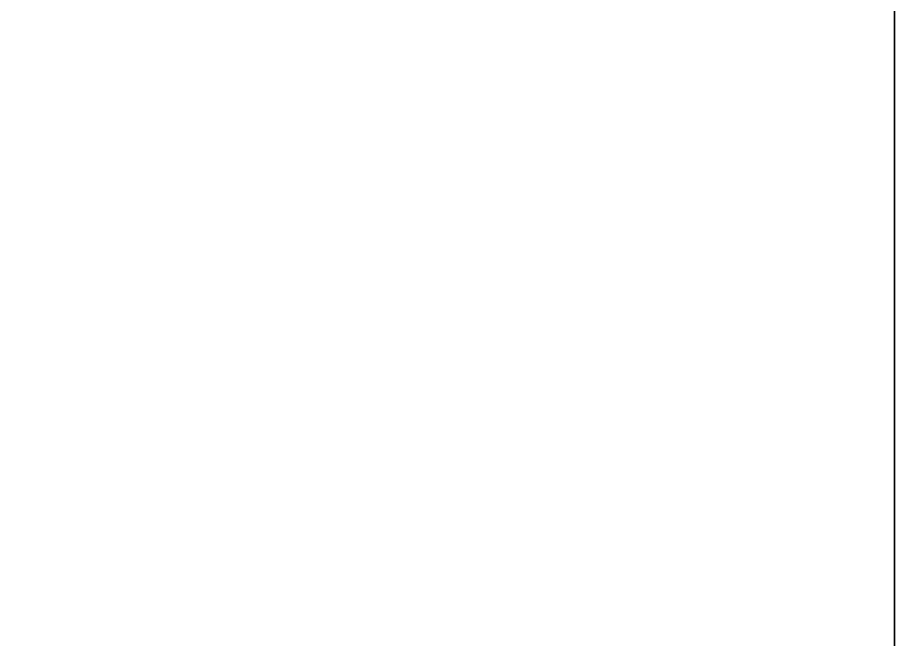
# Model space of a CAD drawing. Header units: metres. Extents: x 0 to 978, y 0 to 1152.
# Drawn here: x 292.9 to 414.7, y 86.4 to 172.8 of the extents above; entities that cross this region are included whole.
import ezdxf

# ---------------------------------------------------------------- set-up
doc = ezdxf.new("R2010")
doc.units = ezdxf.units.M

msp = doc.modelspace()

# ---------------------------------------------------------------- linework, layer by layer
for points in [[(291.84, 0), (307.2, 0), (322.56, 0), (337.92, 0), (353.28, 0), (368.64, 0), (384, 0), (399.36, 0), (414.72, 0), (414.72, 15.36), (414.72, 30.72), (414.72, 46.08), (414.72, 61.44), (414.72, 76.8), (414.72, 92.16), (414.72, 107.52), (414.72, 122.88), (414.72, 138.24), (414.72, 153.6), (414.72, 168.96), (414.72, 184.32)], [(291.84, 0), (307.2, 0), (322.56, 0), (337.92, 0), (353.28, 0), (368.64, 0), (384, 0), (399.36, 0), (414.72, 0), (414.72, 15.36), (414.72, 30.72), (414.72, 46.08), (414.72, 61.44), (414.72, 76.8), (414.72, 92.16), (414.72, 107.52), (414.72, 122.88), (414.72, 138.24), (414.72, 153.6), (414.72, 168.96), (414.72, 184.32)], [(291.84, 0), (307.2, 0), (322.56, 0), (337.92, 0), (353.28, 0), (368.64, 0), (384, 0), (399.36, 0), (414.72, 0), (414.72, 15.36), (414.72, 30.72), (414.72, 46.08), (414.72, 61.44), (414.72, 76.8), (414.72, 92.16), (414.72, 107.52), (414.72, 122.88), (414.72, 138.24), (414.72, 153.6), (414.72, 168.96), (414.72, 184.32)], [(291.84, 0), (307.2, 0), (322.56, 0), (337.92, 0), (353.28, 0), (368.64, 0), (384, 0), (399.36, 0), (414.72, 0), (414.72, 15.36), (414.72, 30.72), (414.72, 46.08), (414.72, 61.44), (414.72, 76.8), (414.72, 92.16), (414.72, 107.52), (414.72, 122.88), (414.72, 138.24), (414.72, 153.6), (414.72, 168.96), (414.72, 184.32)], [(291.84, 0), (307.2, 0), (322.56, 0), (337.92, 0), (353.28, 0), (368.64, 0), (384, 0), (399.36, 0), (414.72, 0), (414.72, 15.36), (414.72, 30.72), (414.72, 46.08), (414.72, 61.44), (414.72, 76.8), (414.72, 92.16), (414.72, 107.52), (414.72, 122.88), (414.72, 138.24), (414.72, 153.6), (414.72, 168.96), (414.72, 184.32)], [(291.84, 0), (307.2, 0), (322.56, 0), (337.92, 0), (353.28, 0), (368.64, 0), (384, 0), (399.36, 0), (414.72, 0), (414.72, 15.36), (414.72, 30.72), (414.72, 46.08), (414.72, 61.44), (414.72, 76.8), (414.72, 92.16), (414.72, 107.52), (414.72, 122.88), (414.72, 138.24), (414.72, 153.6), (414.72, 168.96), (414.72, 184.32)], [(414.72, 178.04), (414.72, 171.05), (414.72, 164.07), (414.72, 157.09), (414.72, 150.11), (414.72, 143.13), (414.72, 136.15), (414.72, 129.16), (414.72, 122.18), (414.72, 115.2), (414.72, 108.22), (414.72, 101.24), (414.72, 94.25), (414.72, 87.27), (414.72, 80.29)], [(414.72, 80.29), (414.72, 87.27), (414.72, 94.25), (414.72, 101.24), (414.72, 108.22), (414.72, 115.2), (414.72, 122.18), (414.72, 129.16), (414.72, 136.15), (414.72, 143.13), (414.72, 150.11), (414.72, 157.09), (414.72, 164.07), (414.72, 171.05), (414.72, 178.04)], [(414.72, 178.04), (414.72, 171.05), (414.72, 164.07), (414.72, 157.09), (414.72, 150.11), (414.72, 143.13), (414.72, 136.15), (414.72, 129.16), (414.72, 122.18), (414.72, 115.2), (414.72, 108.22), (414.72, 101.24), (414.72, 94.25), (414.72, 87.27), (414.72, 80.29)], [(414.72, 80.29), (414.72, 87.27), (414.72, 94.25), (414.72, 101.24), (414.72, 108.22), (414.72, 115.2), (414.72, 122.18), (414.72, 129.16), (414.72, 136.15), (414.72, 143.13), (414.72, 150.11), (414.72, 157.09), (414.72, 164.07), (414.72, 171.05), (414.72, 178.04)], [(414.72, 178.04), (414.72, 171.05), (414.72, 164.07), (414.72, 157.09), (414.72, 150.11), (414.72, 143.13), (414.72, 136.15), (414.72, 129.16), (414.72, 122.18), (414.72, 115.2), (414.72, 108.22), (414.72, 101.24), (414.72, 94.25), (414.72, 87.27), (414.72, 80.29)], [(414.72, 80.29), (414.72, 87.27), (414.72, 94.25), (414.72, 101.24), (414.72, 108.22), (414.72, 115.2), (414.72, 122.18), (414.72, 129.16), (414.72, 136.15), (414.72, 143.13), (414.72, 150.11), (414.72, 157.09), (414.72, 164.07), (414.72, 171.05), (414.72, 178.04)], [(414.72, 178.04), (414.72, 171.05), (414.72, 164.07), (414.72, 157.09), (414.72, 150.11), (414.72, 143.13), (414.72, 136.15), (414.72, 129.16), (414.72, 122.18), (414.72, 115.2), (414.72, 108.22), (414.72, 101.24), (414.72, 94.25), (414.72, 87.27), (414.72, 80.29)], [(414.72, 80.29), (414.72, 87.27), (414.72, 94.25), (414.72, 101.24), (414.72, 108.22), (414.72, 115.2), (414.72, 122.18), (414.72, 129.16), (414.72, 136.15), (414.72, 143.13), (414.72, 150.11), (414.72, 157.09), (414.72, 164.07), (414.72, 171.05), (414.72, 178.04)], [(414.72, 178.04), (414.72, 171.05), (414.72, 164.07), (414.72, 157.09), (414.72, 150.11), (414.72, 143.13), (414.72, 136.15), (414.72, 129.16), (414.72, 122.18), (414.72, 115.2), (414.72, 108.22), (414.72, 101.24), (414.72, 94.25), (414.72, 87.27), (414.72, 80.29)], [(414.72, 80.29), (414.72, 87.27), (414.72, 94.25), (414.72, 101.24), (414.72, 108.22), (414.72, 115.2), (414.72, 122.18), (414.72, 129.16), (414.72, 136.15), (414.72, 143.13), (414.72, 150.11), (414.72, 157.09), (414.72, 164.07), (414.72, 171.05), (414.72, 178.04)], [(414.72, 178.04), (414.72, 171.05), (414.72, 164.07), (414.72, 157.09), (414.72, 150.11), (414.72, 143.13), (414.72, 136.15), (414.72, 129.16), (414.72, 122.18), (414.72, 115.2), (414.72, 108.22), (414.72, 101.24), (414.72, 94.25), (414.72, 87.27), (414.72, 80.29)], [(414.72, 80.29), (414.72, 87.27), (414.72, 94.25), (414.72, 101.24), (414.72, 108.22), (414.72, 115.2), (414.72, 122.18), (414.72, 129.16), (414.72, 136.15), (414.72, 143.13), (414.72, 150.11), (414.72, 157.09), (414.72, 164.07), (414.72, 171.05), (414.72, 178.04)], [(414.72, 176.64), (414.72, 161.28), (414.72, 145.92), (414.72, 130.56), (414.72, 115.2), (414.72, 99.84), (414.72, 84.48), (414.72, 69.12), (414.72, 53.76), (414.72, 38.4), (414.72, 23.04), (414.72, 7.68), (407.04, 0), (391.68, 0), (376.32, 0), (360.96, 0), (345.6, 0), (330.24, 0), (314.88, 0), (299.52, 0), (284.16, 0)], [(414.72, 176.64), (414.72, 161.28), (414.72, 145.92), (414.72, 130.56), (414.72, 115.2), (414.72, 99.84), (414.72, 84.48), (414.72, 69.12), (414.72, 53.76), (414.72, 38.4), (414.72, 23.04), (414.72, 7.68), (407.04, 0), (391.68, 0), (376.32, 0), (360.96, 0), (345.6, 0), (330.24, 0), (314.88, 0), (299.52, 0), (284.16, 0)], [(414.72, 176.64), (414.72, 161.28), (414.72, 145.92), (414.72, 130.56), (414.72, 115.2), (414.72, 99.84), (414.72, 84.48), (414.72, 69.12), (414.72, 53.76), (414.72, 38.4), (414.72, 23.04), (414.72, 7.68), (407.04, 0), (391.68, 0), (376.32, 0), (360.96, 0), (345.6, 0), (330.24, 0), (314.88, 0), (299.52, 0), (284.16, 0)], [(414.72, 176.64), (414.72, 161.28), (414.72, 145.92), (414.72, 130.56), (414.72, 115.2), (414.72, 99.84), (414.72, 84.48), (414.72, 69.12), (414.72, 53.76), (414.72, 38.4), (414.72, 23.04), (414.72, 7.68), (407.04, 0), (391.68, 0), (376.32, 0), (360.96, 0), (345.6, 0), (330.24, 0), (314.88, 0), (299.52, 0), (284.16, 0)], [(284.16, 0), (299.52, 0), (314.88, 0), (330.24, 0), (345.6, 0), (360.96, 0), (376.32, 0), (391.68, 0), (407.04, 0), (414.72, 7.68), (414.72, 23.04), (414.72, 38.4), (414.72, 53.76), (414.72, 69.12), (414.72, 84.48), (414.72, 99.84), (414.72, 115.2), (414.72, 130.56), (414.72, 145.92), (414.72, 161.28), (414.72, 176.64)], [(284.16, 0), (299.52, 0), (314.88, 0), (330.24, 0), (345.6, 0), (360.96, 0), (376.32, 0), (391.68, 0), (407.04, 0), (414.72, 7.68), (414.72, 23.04), (414.72, 38.4), (414.72, 53.76), (414.72, 69.12), (414.72, 84.48), (414.72, 99.84), (414.72, 115.2), (414.72, 130.56), (414.72, 145.92), (414.72, 161.28), (414.72, 176.64)], [(414.72, 176.64), (414.72, 161.28), (414.72, 145.92), (414.72, 130.56), (414.72, 115.2), (414.72, 99.84), (414.72, 84.48), (414.72, 69.12), (414.72, 53.76), (414.72, 38.4), (414.72, 23.04), (414.72, 7.68), (407.04, 0), (391.68, 0), (376.32, 0), (360.96, 0), (345.6, 0), (330.24, 0), (314.88, 0), (299.52, 0), (284.16, 0)], [(414.72, 176.64), (414.72, 161.28), (414.72, 145.92), (414.72, 130.56), (414.72, 115.2), (414.72, 99.84), (414.72, 84.48), (414.72, 69.12), (414.72, 53.76), (414.72, 38.4), (414.72, 23.04), (414.72, 7.68), (407.04, 0), (391.68, 0), (376.32, 0), (360.96, 0), (345.6, 0), (330.24, 0), (314.88, 0), (299.52, 0), (284.16, 0)], [(414.72, 176.64), (414.72, 161.28), (414.72, 145.92), (414.72, 130.56), (414.72, 115.2), (414.72, 99.84), (414.72, 84.48), (414.72, 69.12), (414.72, 53.76), (414.72, 38.4), (414.72, 23.04), (414.72, 7.68), (407.04, 0), (391.68, 0), (376.32, 0), (360.96, 0), (345.6, 0), (330.24, 0), (314.88, 0), (299.52, 0), (284.16, 0)], [(414.72, 176.64), (414.72, 161.28), (414.72, 145.92), (414.72, 130.56), (414.72, 115.2), (414.72, 99.84), (414.72, 84.48), (414.72, 69.12), (414.72, 53.76), (414.72, 38.4), (414.72, 23.04), (414.72, 7.68), (407.04, 0), (391.68, 0), (376.32, 0), (360.96, 0), (345.6, 0), (330.24, 0), (314.88, 0), (299.52, 0), (284.16, 0)], [(414.72, 176.64), (414.72, 161.28), (414.72, 145.92), (414.72, 130.56), (414.72, 115.2), (414.72, 99.84), (414.72, 84.48), (414.72, 69.12), (414.72, 53.76), (414.72, 38.4), (414.72, 23.04), (414.72, 7.68), (407.04, 0), (391.68, 0), (376.32, 0), (360.96, 0), (345.6, 0), (330.24, 0), (314.88, 0), (299.52, 0), (284.16, 0)], [(414.72, 176.64), (414.72, 161.28), (414.72, 145.92), (414.72, 130.56), (414.72, 115.2), (414.72, 99.84), (414.72, 84.48), (414.72, 69.12), (414.72, 53.76), (414.72, 38.4), (414.72, 23.04), (414.72, 7.68), (407.04, 0), (391.68, 0), (376.32, 0), (360.96, 0), (345.6, 0), (330.24, 0), (314.88, 0), (299.52, 0), (284.16, 0)], [(414.72, 176.64), (414.72, 161.28), (414.72, 145.92), (414.72, 130.56), (414.72, 115.2), (414.72, 99.84), (414.72, 84.48), (414.72, 69.12), (414.72, 53.76), (414.72, 38.4), (414.72, 23.04), (414.72, 7.68), (407.04, 0), (391.68, 0), (376.32, 0), (360.96, 0), (345.6, 0), (330.24, 0), (314.88, 0), (299.52, 0), (284.16, 0)], [(414.72, 176.64), (414.72, 161.28), (414.72, 145.92), (414.72, 130.56), (414.72, 115.2), (414.72, 99.84), (414.72, 84.48), (414.72, 69.12), (414.72, 53.76), (414.72, 38.4), (414.72, 23.04), (414.72, 7.68), (407.04, 0), (391.68, 0), (376.32, 0), (360.96, 0), (345.6, 0), (330.24, 0), (314.88, 0), (299.52, 0), (284.16, 0)], [(414.72, 176.64), (414.72, 161.28), (414.72, 145.92), (414.72, 130.56), (414.72, 115.2), (414.72, 99.84), (414.72, 84.48), (414.72, 69.12), (414.72, 53.76), (414.72, 38.4), (414.72, 23.04), (414.72, 7.68), (407.04, 0), (391.68, 0), (376.32, 0), (360.96, 0), (345.6, 0), (330.24, 0), (314.88, 0), (299.52, 0), (284.16, 0)], [(414.72, 176.64), (414.72, 161.28), (414.72, 145.92), (414.72, 130.56), (414.72, 115.2), (414.72, 99.84), (414.72, 84.48), (414.72, 69.12), (414.72, 53.76), (414.72, 38.4), (414.72, 23.04), (414.72, 7.68), (407.04, 0), (391.68, 0), (376.32, 0), (360.96, 0), (345.6, 0), (330.24, 0), (314.88, 0), (299.52, 0), (284.16, 0)], [(414.72, 176.64), (414.72, 161.28), (414.72, 145.92), (414.72, 130.56), (414.72, 115.2), (414.72, 99.84), (414.72, 84.48), (414.72, 69.12), (414.72, 53.76), (414.72, 38.4), (414.72, 23.04), (414.72, 7.68), (407.04, 0), (391.68, 0), (376.32, 0), (360.96, 0), (345.6, 0), (330.24, 0), (314.88, 0), (299.52, 0), (284.16, 0)], [(414.72, 176.64), (414.72, 161.28), (414.72, 145.92), (414.72, 130.56), (414.72, 115.2), (414.72, 99.84), (414.72, 84.48), (414.72, 69.12), (414.72, 53.76), (414.72, 38.4), (414.72, 23.04), (414.72, 7.68), (407.04, 0), (391.68, 0), (376.32, 0), (360.96, 0), (345.6, 0), (330.24, 0), (314.88, 0), (299.52, 0), (284.16, 0)]]:
    msp.add_lwpolyline(points)

doc.saveas('drawing.dxf')
